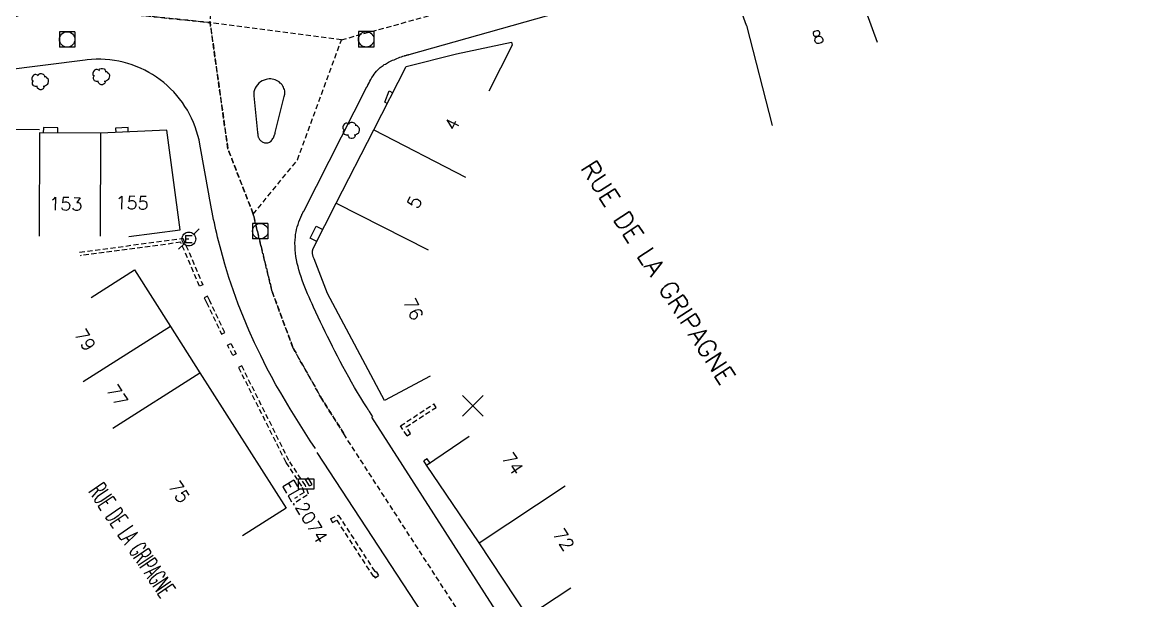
# Model space of a CAD drawing. Header units: millimetres. Extents: x 135000 to 136000, y 129211 to 130000.
# Drawn here: x 135116 to 135225.5, y 129735.4 to 129791.3 of the extents above; entities that cross this region are included whole.
import ezdxf
from ezdxf.enums import TextEntityAlignment as Align

# ---------------------------------------------------------------- set-up
doc = ezdxf.new("R2010")
doc.units = ezdxf.units.MM
doc.linetypes.add('DASHED', pattern=[0.75, 0.5, -0.25])
doc.layers.get('0').update_dxf_attribs({"linetype": 'CONTINUOUS'})
for name, color, linetype in [('W0001', 6, 'DASHED'), ('W0008', 7, 'CONTINUOUS'), ('W0100', 7, 'CONTINUOUS'), ('W0112', 1, 'DASHED'), ('W0300', 7, 'CONTINUOUS'), ('W0420', 7, 'CONTINUOUS'), ('W0471', 7, 'CONTINUOUS'), ('W0984', 7, 'CONTINUOUS'), ('W0989', 7, 'CONTINUOUS'), ('W0991', 7, 'CONTINUOUS'), ('W1102', 7, 'CONTINUOUS'), ('W1471', 7, 'CONTINUOUS')]:
    doc.layers.add(name, color=color, linetype=linetype)
doc.styles.get("Standard").update_dxf_attribs({"font": 'romans.shx', "width": 0.85})

# ---------------------------------------------------------------- blocks, each defined once
blk = doc.blocks.new('t991o')
at = {"color": 0, "linetype": 'Continuous'}
for p, q in [((-1, 1), (1, -1)), ((-1, -1), (1, 1))]:
    blk.add_line(p, q, dxfattribs=at)
blk = doc.blocks.new('T1471')
at = {"color": 0, "linetype": 'Continuous', "flags": 128}
blk.add_lwpolyline([(-0.75, -0.5), (-0.75, 0.5), (0.75, 0.5), (0.75, -0.5), (-0.75, -0.5)], dxfattribs=at)
blk = doc.blocks.new('T471')
for p, q in [((-0.333334, 0.333334), (-0.333334, -0.333334)), ((-0.333334, 0.333334), (0.333334, 0.333334)), ((-0.333334, 0), (0, 0)), ((0.500001, 0.500001), (1.000002, 1.000002)), ((-0.500001, -0.500001), (-1.000002, -1.000002)), ((-0.333334, -0.333334), (0.333334, -0.333334))]:
    blk.add_line(p, q)
blk.add_ellipse((0, 0), major_axis=(0.471405, 0.471405), ratio=1, start_param=5.4977871438, end_param=11.780972451)
blk = doc.blocks.new('T300')
for p, q in [((-0.8, 0.51), (-0.86, 0.34)), ((-0.86, 0.34), (-0.86, 0.17)), ((-0.86, 0.17), (-0.74, 0.06)), ((-0.69, 0.63), (-0.8, 0.51)), ((-0.8, -0.06), (-0.74, 0.06)), ((-0.74, 0.06), (-0.69, 0.11)), ((-0.57, 0.69), (-0.69, 0.63)), ((-0.46, 0.69), (-0.57, 0.69)), ((-0.29, 0.63), (-0.46, 0.69)), ((-0.29, 0.63), (-0.17, 0.74)), ((-0.23, 0.57), (-0.29, 0.63)), ((-0.17, 0.74), (-0.06, 0.8)), ((-0.06, 0.8), (0.06, 0.8)), ((0.06, 0.8), (0.23, 0.74)), ((0.23, 0.74), (0.34, 0.63)), ((0.34, 0.63), (0.4, 0.51)), ((0.46, 0.46), (0.34, 0.46)), ((0.4, 0.51), (0.4, 0.46)), ((0.57, 0.4), (0.46, 0.46)), ((0.57, 0.4), (0.69, 0.29)), ((0.69, 0.29), (0.74, 0.17)), ((0.74, 0.06), (0.69, -0.17)), ((0.74, 0.17), (0.74, 0.06)), ((-0.8, -0.17), (-0.8, -0.06)), ((-0.8, -0.23), (-0.8, -0.17)), ((-0.74, -0.34), (-0.8, -0.23)), ((-0.69, -0.4), (-0.74, -0.34)), ((-0.51, -0.46), (-0.69, -0.4)), ((-0.4, -0.46), (-0.51, -0.46)), ((-0.4, -0.46), (-0.34, -0.46)), ((-0.34, -0.46), (-0.34, -0.4)), ((-0.34, -0.51), (-0.34, -0.46)), ((-0.29, -0.63), (-0.34, -0.51)), ((-0.17, -0.74), (-0.29, -0.63)), ((-0.06, -0.8), (-0.17, -0.74)), ((0.06, -0.8), (-0.06, -0.8)), ((0.17, -0.74), (0.06, -0.8)), ((0.23, -0.69), (0.17, -0.74)), ((0.29, -0.46), (0.23, -0.46)), ((0.29, -0.63), (0.23, -0.69)), ((0.46, -0.4), (0.29, -0.46)), ((0.34, -0.51), (0.29, -0.63)), ((0.34, -0.51), (0.34, -0.46)), ((0.57, -0.34), (0.46, -0.4)), ((0.63, -0.29), (0.57, -0.34)), ((0.69, -0.17), (0.63, -0.29))]:
    blk.add_line(p, q)
blk = doc.blocks.new('T420')
for p, q in [((0.75, 0.75), (-0.75, 0.75)), ((-0.75, 0.75), (-0.75, -0.75)), ((0.75, 0.75), (0.75, -0.75)), ((0.75, -0.75), (-0.75, -0.75))]:
    blk.add_line(p, q)
blk.add_ellipse((0, 0), major_axis=(-0.53, 0.53), ratio=1, start_param=3.926991, end_param=10.210176)

msp = doc.modelspace()

# ---------------------------------------------------------------- linework, layer by layer
at = {"layer": 'W0001'}
for points in [[(135147.15, 129751.42), (135144.96, 129754.89), (135142.17, 129759.82), (135140.14, 129765.29), (135138.31, 129772.8), (135142.6, 129778.05), (135146.87, 129789.68), (135161.14, 129793.6), (135174.6, 129797.33), (135185.02, 129800.23), (135195.88, 129803.77), (135204.85, 129807.11), (135217.67, 129812.48), (135228.54, 129817.47)], [(135220.57, 129398.4), (135218.35, 129415.5), (135215.51, 129437.28), (135212.92, 129457.35), (135208.88, 129488.64), (135205.44, 129515.42), (135199.67, 129560.06), (135196.68, 129583.09), (135193.41, 129608.79), (135191.63, 129622.51), (135189.2, 129641.25), (135186.81, 129659.89), (135185.06, 129672.97), (135183.63, 129680.97), (135180, 129694.1), (135176.05, 129704.14), (135172.23, 129711.89), (135168.04, 129719.06), (135161.21, 129729.68), (135147.14, 129751.41)]]:
    msp.add_lwpolyline(points, dxfattribs=at)
at = {"layer": 'W0001', "flags": 128}
for points in [[(135104.95, 129814.18), (135117.18, 129792.12), (135124.8, 129792.31), (135134.13, 129791.34), (135135.85, 129779.12), (135138.31, 129772.8), (135140.14, 129765.29), (135142.17, 129759.82), (135144.96, 129754.89), (135147.15, 129751.42)], [(135138.31, 129772.8), (135135.85, 129779.12), (135134.13, 129791.34), (135134.67, 129797.99), (135137.56, 129810.64)], [(135146.87, 129789.68), (135134.13, 129791.34), (135124.8, 129792.31), (135116.11, 129792.09), (135105.7, 129789.74), (135091.32, 129786.84)]]:
    msp.add_lwpolyline(points, dxfattribs=at)
at = {"layer": 'W0008'}
for points in [[(135149.9, 129753.17), (135149.57, 129753.67), (135149.55, 129753.71), (135149.52, 129753.74), (135149.5, 129753.78), (135149.48, 129753.81), (135149.45, 129753.85), (135149.43, 129753.88), (135149.41, 129753.92), (135149.39, 129753.95), (135149.36, 129753.99), (135149.34, 129754.02), (135149.03, 129754.51), (135148.72, 129755), (135148.42, 129755.5), (135148.13, 129756), (135147.84, 129756.5), (135147.56, 129757), (135147.28, 129757.51), (135147, 129758.02), (135146.73, 129758.53), (135146.46, 129759.04), (135146.22, 129759.51), (135145.98, 129759.98), (135145.75, 129760.45), (135145.51, 129760.92), (135145.28, 129761.39), (135145.05, 129761.86), (135144.82, 129762.34), (135144.6, 129762.81), (135144.37, 129763.29), (135144.15, 129763.77), (135144.01, 129764.09), (135143.86, 129764.41), (135143.72, 129764.74), (135143.58, 129765.06), (135143.44, 129765.39), (135143.31, 129765.72), (135143.18, 129766.05), (135143.06, 129766.39), (135142.95, 129766.72), (135142.84, 129767.06), (135142.74, 129767.38), (135142.66, 129767.7), (135142.58, 129768.02), (135142.51, 129768.35), (135142.45, 129768.67), (135142.41, 129769), (135142.38, 129769.33), (135142.36, 129769.65), (135142.35, 129769.98), (135142.37, 129770.31), (135142.39, 129770.56), (135142.42, 129770.81), (135142.46, 129771.06), (135142.51, 129771.31), (135142.58, 129771.55), (135142.65, 129771.8), (135142.72, 129772.03), (135142.81, 129772.27), (135142.91, 129772.5), (135143.01, 129772.73), (135143.03, 129772.77), (135143.05, 129772.8), (135143.07, 129772.84), (135143.09, 129772.88), (135143.11, 129772.91), (135143.12, 129772.95), (135143.14, 129772.98), (135143.16, 129773.02), (135143.18, 129773.06), (135143.2, 129773.09), (135143.2, 129773.09), (135149.33, 129785.11), (135149.34, 129785.13), (135149.35, 129785.15), (135149.37, 129785.17), (135149.38, 129785.2), (135149.39, 129785.22), (135149.4, 129785.24), (135149.41, 129785.26), (135149.42, 129785.28), (135149.43, 129785.3), (135149.44, 129785.33), (135149.53, 129785.5), (135149.62, 129785.67), (135149.72, 129785.84), (135149.81, 129786.01), (135149.92, 129786.17), (135150.02, 129786.33), (135150.14, 129786.49), (135150.26, 129786.64), (135150.39, 129786.78), (135150.52, 129786.91), (135150.61, 129786.99), (135150.71, 129787.06), (135150.8, 129787.13), (135150.9, 129787.2), (135151, 129787.27), (135151.11, 129787.33), (135151.21, 129787.39), (135151.32, 129787.45), (135151.43, 129787.5), (135151.53, 129787.56), (135151.53, 129787.56), (135151.67, 129787.63), (135151.81, 129787.69), (135151.96, 129787.75), (135152.1, 129787.81), (135152.24, 129787.87), (135152.38, 129787.93), (135152.53, 129787.98), (135152.67, 129788.03), (135152.82, 129788.08), (135152.97, 129788.13), (135153.01, 129788.14), (135153.06, 129788.15), (135153.1, 129788.17), (135153.15, 129788.18), (135153.2, 129788.19), (135153.24, 129788.21), (135153.29, 129788.22), (135153.34, 129788.23), (135153.38, 129788.25), (135153.43, 129788.26), (135172.35, 129793.6)], [(135134.03, 129774.56), (135133.14, 129779.55), (135133.06, 129779.98), (135132.95, 129780.41), (135132.82, 129780.83), (135132.68, 129781.25), (135132.52, 129781.66), (135132.34, 129782.07), (135132.14, 129782.46), (135131.93, 129782.85), (135131.69, 129783.23), (135131.45, 129783.59), (135131.18, 129783.95), (135130.9, 129784.29), (135130.61, 129784.62), (135130.3, 129784.94), (135129.98, 129785.24), (135129.64, 129785.53), (135129.29, 129785.8), (135128.93, 129786.06), (135128.56, 129786.3), (135128.18, 129786.52), (135127.79, 129786.73), (135127.39, 129786.92), (135126.98, 129787.09), (135126.57, 129787.24), (135126.15, 129787.38), (135125.72, 129787.5), (135125.29, 129787.59), (135124.85, 129787.67), (135124.42, 129787.73), (135123.97, 129787.77), (135123.53, 129787.79), (135123.09, 129787.79), (135122.65, 129787.77), (135122.21, 129787.73), (135122.02, 129787.71), (135114.08, 129786.69)], [(135140.44, 129780.7), (135141.31, 129784.18), (135141.32, 129784.2), (135141.32, 129784.22), (135141.33, 129784.23), (135141.33, 129784.25), (135141.34, 129784.27), (135141.34, 129784.29), (135141.35, 129784.31), (135141.35, 129784.33), (135141.36, 129784.35), (135141.36, 129784.37), (135141.37, 129784.49), (135141.37, 129784.61), (135141.36, 129784.73), (135141.33, 129784.85), (135141.29, 129784.97), (135141.24, 129785.08), (135141.17, 129785.19), (135141.1, 129785.3), (135141.02, 129785.4), (135140.93, 129785.49), (135140.93, 129785.49), (135140.82, 129785.59), (135140.7, 129785.67), (135140.57, 129785.74), (135140.43, 129785.8), (135140.29, 129785.84), (135140.15, 129785.87), (135140, 129785.89), (135139.85, 129785.89), (135139.7, 129785.87), (135139.56, 129785.84), (135139.37, 129785.78), (135139.19, 129785.69), (135139.02, 129785.59), (135138.86, 129785.46), (135138.71, 129785.32), (135138.59, 129785.16), (135138.49, 129785), (135138.42, 129784.82), (135138.37, 129784.64), (135138.36, 129784.46), (135138.36, 129784.44), (135138.36, 129784.42), (135138.36, 129784.4), (135138.36, 129784.38), (135138.37, 129784.36), (135138.37, 129784.33), (135138.37, 129784.31), (135138.37, 129784.29), (135138.38, 129784.27), (135138.38, 129784.25), (135138.73, 129780.7), (135138.73, 129780.68), (135138.73, 129780.65), (135138.73, 129780.62), (135138.74, 129780.6), (135138.74, 129780.57), (135138.74, 129780.54), (135138.74, 129780.52), (135138.75, 129780.49), (135138.75, 129780.47), (135138.76, 129780.44), (135138.77, 129780.38), (135138.78, 129780.32), (135138.8, 129780.25), (135138.83, 129780.2), (135138.85, 129780.14), (135138.88, 129780.08), (135138.92, 129780.03), (135138.95, 129779.98), (135139, 129779.93), (135139.04, 129779.89), (135139.11, 129779.84), (135139.18, 129779.79), (135139.25, 129779.76), (135139.33, 129779.73), (135139.41, 129779.71), (135139.49, 129779.69), (135139.57, 129779.69), (135139.65, 129779.69), (135139.73, 129779.7), (135139.81, 129779.73), (135139.81, 129779.73), (135139.89, 129779.76), (135139.97, 129779.81), (135140.04, 129779.87), (135140.1, 129779.94), (135140.16, 129780.02), (135140.22, 129780.1), (135140.27, 129780.18), (135140.31, 129780.27), (135140.35, 129780.37), (135140.38, 129780.46), (135140.38, 129780.48), (135140.39, 129780.51), (135140.4, 129780.53), (135140.4, 129780.56), (135140.41, 129780.58), (135140.42, 129780.6), (135140.42, 129780.63), (135140.43, 129780.65), (135140.43, 129780.68), (135140.44, 129780.7)], [(135151.3, 129783.51), (135151.07, 129783.63), (135151.49, 129784.73), (135151.84, 129784.55)], [(135119.37, 129780.64), (135119.37, 129781.14), (135117.97, 129781.19), (135117.96, 129780.64)], [(135144.34, 129750.08), (135143.84, 129750.84), (135143.35, 129751.6), (135142.86, 129752.37), (135142.37, 129753.14), (135141.9, 129753.92), (135141.43, 129754.69), (135140.97, 129755.48), (135140.51, 129756.27), (135140.07, 129757.07), (135139.64, 129757.87), (135139.03, 129759.08), (135138.44, 129760.31), (135137.88, 129761.55), (135137.36, 129762.81), (135136.86, 129764.08), (135136.39, 129765.36), (135135.96, 129766.65), (135135.56, 129767.95), (135135.19, 129769.26), (135134.85, 129770.57), (135134.77, 129770.92), (135134.69, 129771.26), (135134.61, 129771.6), (135134.54, 129771.94), (135134.46, 129772.28), (135134.39, 129772.63), (135134.33, 129772.97), (135134.26, 129773.31), (135134.19, 129773.66), (135134.13, 129774), (135134.12, 129774.06), (135134.11, 129774.11), (135134.1, 129774.17), (135134.09, 129774.22), (135134.08, 129774.28), (135134.07, 129774.34), (135134.06, 129774.39), (135134.05, 129774.45), (135134.04, 129774.5), (135134.03, 129774.56)], [(135144.46, 129770.14), (135143.84, 129770.46), (135144.41, 129771.61), (135145.04, 129771.29)], [(135196.05, 129611.6), (135193.02, 129635.03), (135192.7, 129637.49), (135188.55, 129669.78), (135187.99, 129673.79), (135187.32, 129677.77), (135186.86, 129680.18), (135186.31, 129682.73), (135185.5, 129686.15), (135184.27, 129690.55), (135183.05, 129694.42), (135181.93, 129697.62), (135180.25, 129701.98), (135178.22, 129706.66), (135176.35, 129710.48), (135174.58, 129713.83), (135171.02, 129719.95), (135164.81, 129729.7), (135149.8, 129753.12)], [(135144.48, 129749.7), (135156.96, 129730.61)]]:
    msp.add_lwpolyline(points, dxfattribs=at)
at = {"layer": 'W0008', "flags": 128}
msp.add_lwpolyline([(135126.2, 129780.76), (135126.18, 129781.18), (135124.97, 129781.11), (135124.98, 129780.7)], dxfattribs=at)
at = {"layer": 'W0100'}
msp.add_line((135143.38, 129747.1), (135143.63, 129747.26), dxfattribs=at)
for points in [[(135186.11, 129791.06), (135184.63, 129795.15), (135187.58, 129796), (135195.35, 129798.83), (135202.83, 129801.56), (135207.22, 129803.16), (135214.31, 129806.06), (135218.04, 129807.58), (135220.98, 129808.79), (135227.21, 129811.33), (135229.63, 129809.15), (135231.17, 129810.94), (135233.82, 129808.42)], [(135155.44, 129757.09), (135151.02, 129754.74), (135145.51, 129765.1), (135144.2, 129768.46), (135144.2, 129768.46), (135144.2, 129768.46), (135144.2, 129768.46), (135144.2, 129768.46), (135144.2, 129768.47), (135144.2, 129768.47), (135144.2, 129768.47), (135144.2, 129768.47), (135144.2, 129768.47), (135144.2, 129768.47), (135144.18, 129768.53), (135144.15, 129768.59), (135144.13, 129768.65), (135144.11, 129768.72), (135144.09, 129768.78), (135144.08, 129768.85), (135144.06, 129768.91), (135144.05, 129768.98), (135144.05, 129769.04), (135144.05, 129769.11), (135144.05, 129769.15), (135144.05, 129769.19), (135144.06, 129769.23), (135144.06, 129769.27), (135144.07, 129769.31), (135144.08, 129769.35), (135144.09, 129769.39), (135144.11, 129769.43), (135144.12, 129769.47), (135144.14, 129769.5), (135144.14, 129769.5), (135144.14, 129769.5), (135144.14, 129769.51), (135144.14, 129769.51), (135144.14, 129769.51), (135144.14, 129769.51), (135144.14, 129769.51), (135144.14, 129769.51), (135144.14, 129769.51), (135144.14, 129769.51), (135144.14, 129769.51), (135146.35, 129773.86), (135149.99, 129780.94), (135153.13, 129787.09), (135158.01, 129788.31), (135163.35, 129789.46), (135163.41, 129789.16), (135161.13, 129784.71)], [(135117.61, 129780.95), (135112.35, 129781), (135107.29, 129781.02), (135107.2, 129776.03)], [(135126.26, 129770.61), (135131.22, 129771.26), (135129.94, 129780.92), (135123.5, 129780.63), (135117.6, 129780.65)], [(135169.09, 129736.56), (135164.92, 129733.8), (135160.19, 129740.95), (135155.1, 129748.47), (135159.24, 129751.27), (135159.24, 129751.27), (135159.24, 129751.27), (135159.24, 129751.27), (135159.24, 129751.27), (135159.24, 129751.27), (135159.24, 129751.27), (135159.24, 129751.27), (135159.24, 129751.27), (135159.24, 129751.27), (135159.24, 129751.27), (135159.24, 129751.27), (135159.24, 129751.27), (135159.24, 129751.27), (135159.24, 129751.27), (135159.24, 129751.27), (135159.24, 129751.27), (135159.24, 129751.27), (135159.24, 129751.27), (135159.24, 129751.27), (135159.24, 129751.27), (135159.24, 129751.27), (135159.24, 129751.27), (135159.24, 129751.27), (135159.24, 129751.27), (135159.24, 129751.27), (135159.24, 129751.27), (135159.24, 129751.27), (135159.24, 129751.27), (135159.24, 129751.27), (135159.24, 129751.27), (135159.24, 129751.27), (135159.24, 129751.27), (135159.24, 129751.27), (135159.24, 129751.27), (135159.24, 129751.27), (135159.24, 129751.27), (135159.24, 129751.27), (135159.24, 129751.27), (135159.24, 129751.27), (135159.24, 129751.27), (135159.24, 129751.27), (135159.24, 129751.27), (135159.24, 129751.27), (135159.24, 129751.27), (135159.24, 129751.27), (135159.24, 129751.27), (135159.24, 129751.27), (135159.24, 129751.27), (135159.24, 129751.27), (135159.24, 129751.27), (135159.24, 129751.27), (135159.24, 129751.27), (135159.24, 129751.27), (135159.24, 129751.27), (135159.24, 129751.27), (135159.24, 129751.27), (135159.24, 129751.27), (135159.24, 129751.27), (135159.24, 129751.27), (135159.24, 129751.27), (135159.24, 129751.27), (135159.24, 129751.27), (135159.24, 129751.27), (135159.24, 129751.27), (135159.24, 129751.27), (135159.24, 129751.27), (135159.24, 129751.27), (135159.24, 129751.27), (135159.24, 129751.27), (135159.24, 129751.27), (135159.24, 129751.27), (135159.24, 129751.27), (135159.24, 129751.27), (135159.24, 129751.27), (135159.24, 129751.27), (135159.24, 129751.27), (135159.24, 129751.27), (135159.24, 129751.27), (135159.24, 129751.27), (135159.24, 129751.27), (135159.24, 129751.27), (135159.24, 129751.27), (135159.24, 129751.27), (135159.24, 129751.27), (135159.24, 129751.27), (135159.24, 129751.27), (135159.24, 129751.27), (135159.24, 129751.27), (135159.24, 129751.27), (135159.24, 129751.27), (135159.24, 129751.27), (135159.24, 129751.27), (135159.24, 129751.27), (135159.24, 129751.27), (135159.24, 129751.27), (135159.24, 129751.27), (135159.24, 129751.27), (135159.24, 129751.27), (135159.24, 129751.27), (135159.24, 129751.27), (135159.24, 129751.27), (135159.24, 129751.27), (135159.24, 129751.27), (135159.24, 129751.27), (135159.24, 129751.27), (135159.24, 129751.27), (135159.24, 129751.27), (135159.24, 129751.27), (135159.24, 129751.27), (135159.24, 129751.27), (135159.24, 129751.27), (135159.24, 129751.27), (135159.24, 129751.27), (135159.24, 129751.27), (135159.24, 129751.27)], [(135143.76, 129746.46), (135143.38, 129747.1), (135143.38, 129747.1), (135143.38, 129747.1), (135143.38, 129747.1), (135143.38, 129747.1), (135143.38, 129747.1), (135143.38, 129747.1), (135143.38, 129747.1), (135143.38, 129747.1), (135143.38, 129747.1), (135143.38, 129747.1), (135143.38, 129747.1), (135143.38, 129747.1), (135143.38, 129747.1), (135143.38, 129747.1), (135143.38, 129747.1), (135143.38, 129747.1), (135143.38, 129747.1), (135143.38, 129747.1), (135143.38, 129747.1), (135143.38, 129747.1), (135143.38, 129747.1), (135143.38, 129747.1), (135143.38, 129747.1), (135143.38, 129747.1), (135143.38, 129747.1), (135143.38, 129747.1), (135143.38, 129747.1), (135143.38, 129747.1), (135143.38, 129747.1), (135143.38, 129747.1), (135143.38, 129747.1), (135143.38, 129747.1), (135143.38, 129747.1), (135143.38, 129747.1), (135143.38, 129747.1), (135143.38, 129747.1), (135143.38, 129747.1), (135143.38, 129747.1), (135143.38, 129747.1), (135143.38, 129747.1), (135143.38, 129747.1), (135143.38, 129747.1), (135143.38, 129747.1), (135143.38, 129747.1), (135143.38, 129747.1), (135143.38, 129747.1), (135143.38, 129747.1), (135143.38, 129747.1), (135143.38, 129747.1), (135143.38, 129747.1), (135143.38, 129747.1), (135143.38, 129747.1), (135143.38, 129747.1), (135143.38, 129747.1), (135143.38, 129747.1), (135143.38, 129747.1), (135143.38, 129747.1), (135143.38, 129747.1), (135143.38, 129747.1), (135143.38, 129747.1), (135143.38, 129747.1), (135143.38, 129747.1), (135143.38, 129747.1), (135143.38, 129747.1), (135143.38, 129747.1), (135143.38, 129747.1), (135143.38, 129747.1), (135143.38, 129747.1), (135143.38, 129747.1), (135143.38, 129747.1), (135143.38, 129747.1), (135143.38, 129747.1), (135143.38, 129747.1), (135143.38, 129747.1), (135143.38, 129747.1), (135143.38, 129747.1), (135143.38, 129747.1), (135143.38, 129747.1), (135143.38, 129747.1), (135143.38, 129747.1), (135143.38, 129747.1), (135143.38, 129747.1), (135143.38, 129747.1), (135143.38, 129747.1), (135143.38, 129747.1), (135143.38, 129747.1), (135143.38, 129747.1), (135143.38, 129747.1), (135143.38, 129747.1), (135143.38, 129747.1), (135143.38, 129747.1), (135143.38, 129747.1), (135143.38, 129747.1), (135143.38, 129747.1), (135143.38, 129747.1), (135143.38, 129747.1), (135143.38, 129747.1), (135143.38, 129747.1), (135143.38, 129747.1), (135143.38, 129747.1), (135143.38, 129747.1), (135143.38, 129747.1), (135143.38, 129747.1), (135143.38, 129747.1), (135143.38, 129747.1), (135143.38, 129747.1), (135143.38, 129747.1), (135143.38, 129747.1), (135143.38, 129747.1), (135143.38, 129747.1), (135143.38, 129747.1), (135143.38, 129747.1), (135143.38, 129747.1), (135143.38, 129747.1), (135143.38, 129747.1), (135143.38, 129747.1), (135143.38, 129747.1)], [(135143.76, 129746.46), (135144.01, 129746.61), (135143.63, 129747.26), (135143.63, 129747.26), (135143.63, 129747.26), (135143.63, 129747.26), (135143.63, 129747.26), (135143.63, 129747.26), (135143.63, 129747.26), (135143.63, 129747.26), (135143.63, 129747.26), (135143.63, 129747.26), (135143.63, 129747.26), (135143.63, 129747.26), (135143.63, 129747.26), (135143.63, 129747.26), (135143.63, 129747.26), (135143.63, 129747.26), (135143.63, 129747.26), (135143.63, 129747.26), (135143.63, 129747.26), (135143.63, 129747.26), (135143.63, 129747.26), (135143.63, 129747.26), (135143.63, 129747.26), (135143.63, 129747.26), (135143.63, 129747.26), (135143.63, 129747.26), (135143.63, 129747.26), (135143.63, 129747.26), (135143.63, 129747.26), (135143.63, 129747.26), (135143.63, 129747.26), (135143.63, 129747.26), (135143.63, 129747.26), (135143.63, 129747.26), (135143.63, 129747.26), (135143.63, 129747.26), (135143.63, 129747.26), (135143.63, 129747.26), (135143.63, 129747.26), (135143.63, 129747.26), (135143.63, 129747.26), (135143.63, 129747.26), (135143.63, 129747.26), (135143.63, 129747.26), (135143.63, 129747.26), (135143.63, 129747.26), (135143.63, 129747.26), (135143.63, 129747.26), (135143.63, 129747.26), (135143.63, 129747.26), (135143.63, 129747.26), (135143.63, 129747.26), (135143.63, 129747.26), (135143.63, 129747.26), (135143.63, 129747.26), (135143.63, 129747.26), (135143.63, 129747.26), (135143.63, 129747.26), (135143.63, 129747.26), (135143.63, 129747.26), (135143.63, 129747.26), (135143.63, 129747.26), (135143.63, 129747.26), (135143.63, 129747.26), (135143.63, 129747.26), (135143.63, 129747.26), (135143.63, 129747.26), (135143.63, 129747.26), (135143.63, 129747.26), (135143.63, 129747.26), (135143.63, 129747.26), (135143.63, 129747.26), (135143.63, 129747.26), (135143.63, 129747.26), (135143.63, 129747.26), (135143.63, 129747.26), (135143.63, 129747.26), (135143.63, 129747.26), (135143.63, 129747.26), (135143.63, 129747.26), (135143.63, 129747.26), (135143.63, 129747.26), (135143.63, 129747.26), (135143.63, 129747.26), (135143.63, 129747.26), (135143.63, 129747.26), (135143.63, 129747.26), (135143.63, 129747.26), (135143.63, 129747.26), (135143.63, 129747.26), (135143.63, 129747.26), (135143.63, 129747.26), (135143.63, 129747.26), (135143.63, 129747.26), (135143.63, 129747.26), (135143.63, 129747.26), (135143.63, 129747.26), (135143.63, 129747.26), (135143.63, 129747.26), (135143.63, 129747.26), (135143.63, 129747.26), (135143.63, 129747.26), (135143.63, 129747.26), (135143.63, 129747.26), (135143.63, 129747.26), (135143.63, 129747.26), (135143.63, 129747.26), (135143.63, 129747.26), (135143.63, 129747.26), (135143.63, 129747.26), (135143.63, 129747.26), (135143.63, 129747.26), (135143.63, 129747.26), (135143.63, 129747.26), (135143.63, 129747.26), (135143.63, 129747.26), (135143.63, 129747.26), (135143.63, 129747.26)]]:
    msp.add_lwpolyline(points, dxfattribs=at)
msp.add_lwpolyline([(135186.11, 129791.06), (135186.11, 129791.06), (135186.11, 129791.06)], close=True, dxfattribs=at)
at = {"layer": 'W0100', "flags": 128}
msp.add_lwpolyline([(135122.59, 129764.71), (135126.81, 129767.39), (135130.28, 129761.92), (135133.13, 129757.43), (135133.13, 129757.43), (135141.5, 129744.32), (135137.28, 129741.63)], dxfattribs=at)
at = {"layer": 'W0112'}
for points in [[(135121.49, 129769.1), (135131.5, 129770.45), (135133.42, 129765.94), (135133.1, 129765.8), (135131.29, 129770.06), (135121.54, 129768.76)], [(135135.82, 129760.1), (135136.13, 129760.27), (135136.64, 129759.26), (135136.33, 129759.1), (135135.82, 129760.1), (135136.13, 129760.27), (135136.64, 129759.26), (135136.33, 129759.1)], [(135142.48, 129744.93), (135143.66, 129745.68), (135143.36, 129746.5), (135141.77, 129748.92), (135137.19, 129758.1), (135136.88, 129757.94), (135141.47, 129748.74), (135143.05, 129746.34), (135143.23, 129745.82), (135142.3, 129745.23)], [(135153.23, 129751.32), (135152.57, 129752.28), (135155.8, 129754.4), (135155.8, 129754.4), (135155.8, 129754.4), (135155.8, 129754.4), (135155.8, 129754.4), (135155.8, 129754.4), (135155.8, 129754.4), (135155.8, 129754.4), (135155.8, 129754.4), (135155.8, 129754.4), (135155.8, 129754.4), (135155.8, 129754.4), (135155.8, 129754.4), (135155.8, 129754.4), (135155.8, 129754.4), (135155.8, 129754.4), (135155.8, 129754.4), (135155.8, 129754.4), (135155.8, 129754.4), (135155.8, 129754.4), (135155.8, 129754.4), (135155.8, 129754.4), (135155.8, 129754.4), (135155.8, 129754.4), (135155.8, 129754.4), (135155.8, 129754.4), (135155.8, 129754.4), (135155.8, 129754.4), (135155.8, 129754.4), (135155.8, 129754.4), (135155.8, 129754.4), (135155.8, 129754.4), (135155.8, 129754.4), (135155.8, 129754.4), (135155.8, 129754.4), (135155.8, 129754.4), (135155.8, 129754.4), (135155.8, 129754.4), (135155.8, 129754.4), (135155.8, 129754.4), (135155.8, 129754.4), (135155.8, 129754.4), (135155.8, 129754.4), (135155.8, 129754.4), (135155.8, 129754.4), (135155.8, 129754.4), (135155.8, 129754.4), (135155.8, 129754.4), (135155.8, 129754.4), (135155.8, 129754.4), (135155.8, 129754.4), (135155.8, 129754.4), (135155.8, 129754.4), (135155.8, 129754.4), (135155.8, 129754.4), (135155.8, 129754.4), (135155.8, 129754.4), (135155.8, 129754.4), (135155.8, 129754.4), (135155.8, 129754.4), (135155.8, 129754.4), (135155.8, 129754.4), (135155.8, 129754.4), (135155.8, 129754.4), (135155.8, 129754.4), (135155.8, 129754.4), (135155.8, 129754.4), (135155.8, 129754.4), (135155.8, 129754.4), (135155.8, 129754.4), (135155.8, 129754.4), (135155.8, 129754.4), (135155.8, 129754.4), (135155.8, 129754.4), (135155.8, 129754.4), (135155.8, 129754.4), (135155.8, 129754.4), (135155.8, 129754.4), (135155.8, 129754.4), (135155.8, 129754.4), (135155.8, 129754.4), (135155.8, 129754.4), (135155.8, 129754.4), (135155.8, 129754.4), (135155.8, 129754.4), (135155.8, 129754.4), (135155.8, 129754.4), (135155.8, 129754.4), (135155.8, 129754.4), (135155.8, 129754.4), (135155.8, 129754.4), (135155.8, 129754.4), (135155.8, 129754.4), (135155.8, 129754.4), (135155.8, 129754.4), (135155.8, 129754.4), (135155.8, 129754.4), (135155.8, 129754.4), (135155.8, 129754.4), (135155.8, 129754.4), (135155.8, 129754.4), (135155.8, 129754.4), (135155.8, 129754.4), (135155.8, 129754.4), (135155.8, 129754.4), (135155.8, 129754.4), (135155.8, 129754.4), (135155.8, 129754.4), (135155.8, 129754.4), (135155.8, 129754.4), (135155.8, 129754.4), (135155.8, 129754.4), (135155.8, 129754.4), (135155.8, 129754.4), (135155.8, 129754.4), (135155.8, 129754.4), (135155.8, 129754.4), (135155.8, 129754.4)], [(135153.23, 129751.32), (135153.56, 129751.54), (135153.13, 129752.17), (135156.02, 129754.07), (135155.8, 129754.4), (135155.8, 129754.4), (135155.8, 129754.4), (135155.8, 129754.4), (135155.8, 129754.4), (135155.8, 129754.4), (135155.8, 129754.4), (135155.8, 129754.4), (135155.8, 129754.4), (135155.8, 129754.4), (135155.8, 129754.4), (135155.8, 129754.4), (135155.8, 129754.4), (135155.8, 129754.4), (135155.8, 129754.4), (135155.8, 129754.4), (135155.8, 129754.4), (135155.8, 129754.4), (135155.8, 129754.4), (135155.8, 129754.4), (135155.8, 129754.4), (135155.8, 129754.4), (135155.8, 129754.4), (135155.8, 129754.4), (135155.8, 129754.4), (135155.8, 129754.4), (135155.8, 129754.4), (135155.8, 129754.4), (135155.8, 129754.4), (135155.8, 129754.4), (135155.8, 129754.4), (135155.8, 129754.4), (135155.8, 129754.4), (135155.8, 129754.4), (135155.8, 129754.4), (135155.8, 129754.4), (135155.8, 129754.4), (135155.8, 129754.4), (135155.8, 129754.4), (135155.8, 129754.4), (135155.8, 129754.4), (135155.8, 129754.4), (135155.8, 129754.4), (135155.8, 129754.4), (135155.8, 129754.4), (135155.8, 129754.4), (135155.8, 129754.4), (135155.8, 129754.4), (135155.8, 129754.4), (135155.8, 129754.4), (135155.8, 129754.4), (135155.8, 129754.4), (135155.8, 129754.4), (135155.8, 129754.4), (135155.8, 129754.4), (135155.8, 129754.4), (135155.8, 129754.4), (135155.8, 129754.4), (135155.8, 129754.4), (135155.8, 129754.4), (135155.8, 129754.4), (135155.8, 129754.4), (135155.8, 129754.4), (135155.8, 129754.4), (135155.8, 129754.4), (135155.8, 129754.4), (135155.8, 129754.4), (135155.8, 129754.4), (135155.8, 129754.4), (135155.8, 129754.4), (135155.8, 129754.4), (135155.8, 129754.4), (135155.8, 129754.4), (135155.8, 129754.4), (135155.8, 129754.4), (135155.8, 129754.4), (135155.8, 129754.4), (135155.8, 129754.4), (135155.8, 129754.4), (135155.8, 129754.4), (135155.8, 129754.4), (135155.8, 129754.4), (135155.8, 129754.4), (135155.8, 129754.4), (135155.8, 129754.4), (135155.8, 129754.4), (135155.8, 129754.4), (135155.8, 129754.4), (135155.8, 129754.4), (135155.8, 129754.4), (135155.8, 129754.4), (135155.8, 129754.4), (135155.8, 129754.4), (135155.8, 129754.4), (135155.8, 129754.4), (135155.8, 129754.4), (135155.8, 129754.4), (135155.8, 129754.4), (135155.8, 129754.4), (135155.8, 129754.4), (135155.8, 129754.4), (135155.8, 129754.4), (135155.8, 129754.4), (135155.8, 129754.4), (135155.8, 129754.4), (135155.8, 129754.4), (135155.8, 129754.4), (135155.8, 129754.4), (135155.8, 129754.4), (135155.8, 129754.4), (135155.8, 129754.4), (135155.8, 129754.4), (135155.8, 129754.4), (135155.8, 129754.4), (135155.8, 129754.4), (135155.8, 129754.4)], [(135155.11, 129748.46), (135155.44, 129748.68), (135155.17, 129749.1), (135154.84, 129748.88), (135154.84, 129748.88), (135154.84, 129748.88), (135154.84, 129748.88), (135154.84, 129748.88), (135154.84, 129748.88), (135154.84, 129748.88), (135154.84, 129748.88), (135154.84, 129748.88), (135154.84, 129748.88), (135154.84, 129748.88), (135154.84, 129748.88), (135154.84, 129748.88), (135154.84, 129748.88), (135154.84, 129748.88), (135154.84, 129748.88), (135154.84, 129748.88), (135154.84, 129748.88), (135154.84, 129748.88), (135154.84, 129748.88), (135154.84, 129748.88), (135154.84, 129748.88), (135154.84, 129748.88), (135154.84, 129748.88), (135154.84, 129748.88), (135154.84, 129748.88), (135154.84, 129748.88), (135154.84, 129748.88), (135154.84, 129748.88), (135154.84, 129748.88), (135154.84, 129748.88), (135154.84, 129748.88), (135154.84, 129748.88), (135154.84, 129748.88), (135154.84, 129748.88), (135154.84, 129748.88), (135154.84, 129748.88), (135154.84, 129748.88), (135154.84, 129748.88), (135154.84, 129748.88), (135154.84, 129748.88), (135154.84, 129748.88), (135154.84, 129748.88), (135154.84, 129748.88), (135154.84, 129748.88), (135154.84, 129748.88), (135154.84, 129748.88), (135154.84, 129748.88), (135154.84, 129748.88), (135154.84, 129748.88), (135154.84, 129748.88), (135154.84, 129748.88), (135154.84, 129748.88), (135154.84, 129748.88), (135154.84, 129748.88), (135154.84, 129748.88), (135154.84, 129748.88), (135154.84, 129748.88), (135154.84, 129748.88), (135154.84, 129748.88), (135154.84, 129748.88), (135154.84, 129748.88), (135154.84, 129748.88), (135154.84, 129748.88), (135154.84, 129748.88), (135154.84, 129748.88), (135154.84, 129748.88), (135154.84, 129748.88), (135154.84, 129748.88), (135154.84, 129748.88), (135154.84, 129748.88), (135154.84, 129748.88), (135154.84, 129748.88), (135154.84, 129748.88), (135154.84, 129748.88), (135154.84, 129748.88), (135154.84, 129748.88), (135154.84, 129748.88), (135154.84, 129748.88), (135154.84, 129748.88), (135154.84, 129748.88), (135154.84, 129748.88), (135154.84, 129748.88), (135154.84, 129748.88), (135154.84, 129748.88), (135154.84, 129748.88), (135154.84, 129748.88), (135154.84, 129748.88), (135154.84, 129748.88), (135154.84, 129748.88), (135154.84, 129748.88), (135154.84, 129748.88), (135154.84, 129748.88), (135154.84, 129748.88), (135154.84, 129748.88), (135154.84, 129748.88), (135154.84, 129748.88), (135154.84, 129748.88), (135154.84, 129748.88), (135154.84, 129748.88), (135154.84, 129748.88), (135154.84, 129748.88), (135154.84, 129748.88), (135154.84, 129748.88), (135154.84, 129748.88), (135154.84, 129748.88), (135154.84, 129748.88), (135154.84, 129748.88), (135154.84, 129748.88), (135154.84, 129748.88), (135154.84, 129748.88), (135154.84, 129748.88), (135154.84, 129748.88), (135154.84, 129748.88), (135154.84, 129748.88), (135154.84, 129748.88), (135154.84, 129748.88)], [(135155.11, 129748.46), (135154.84, 129748.88), (135154.84, 129748.88), (135154.84, 129748.88), (135154.84, 129748.88), (135154.84, 129748.88), (135154.84, 129748.88), (135154.84, 129748.88), (135154.84, 129748.88), (135154.84, 129748.88), (135154.84, 129748.88), (135154.84, 129748.88), (135154.84, 129748.88), (135154.84, 129748.88), (135154.84, 129748.88), (135154.84, 129748.88), (135154.84, 129748.88), (135154.84, 129748.88), (135154.84, 129748.88), (135154.84, 129748.88), (135154.84, 129748.88), (135154.84, 129748.88), (135154.84, 129748.88), (135154.84, 129748.88), (135154.84, 129748.88), (135154.84, 129748.88), (135154.84, 129748.88), (135154.84, 129748.88), (135154.84, 129748.88), (135154.84, 129748.88), (135154.84, 129748.88), (135154.84, 129748.88), (135154.84, 129748.88), (135154.84, 129748.88), (135154.84, 129748.88), (135154.84, 129748.88), (135154.84, 129748.88), (135154.84, 129748.88), (135154.84, 129748.88), (135154.84, 129748.88), (135154.84, 129748.88), (135154.84, 129748.88), (135154.84, 129748.88), (135154.84, 129748.88), (135154.84, 129748.88), (135154.84, 129748.88), (135154.84, 129748.88), (135154.84, 129748.88), (135154.84, 129748.88), (135154.84, 129748.88), (135154.84, 129748.88), (135154.84, 129748.88), (135154.84, 129748.88), (135154.84, 129748.88), (135154.84, 129748.88), (135154.84, 129748.88), (135154.84, 129748.88), (135154.84, 129748.88), (135154.84, 129748.88), (135154.84, 129748.88), (135154.84, 129748.88), (135154.84, 129748.88), (135154.84, 129748.88), (135154.84, 129748.88), (135154.84, 129748.88), (135154.84, 129748.88), (135154.84, 129748.88), (135154.84, 129748.88), (135154.84, 129748.88), (135154.84, 129748.88), (135154.84, 129748.88), (135154.84, 129748.88), (135154.84, 129748.88), (135154.84, 129748.88), (135154.84, 129748.88), (135154.84, 129748.88), (135154.84, 129748.88), (135154.84, 129748.88), (135154.84, 129748.88), (135154.84, 129748.88), (135154.84, 129748.88), (135154.84, 129748.88), (135154.84, 129748.88), (135154.84, 129748.88), (135154.84, 129748.88), (135154.84, 129748.88), (135154.84, 129748.88), (135154.84, 129748.88), (135154.84, 129748.88), (135154.84, 129748.88), (135154.84, 129748.88), (135154.84, 129748.88), (135154.84, 129748.88), (135154.84, 129748.88), (135154.84, 129748.88), (135154.84, 129748.88), (135154.84, 129748.88), (135154.84, 129748.88), (135154.84, 129748.88), (135154.84, 129748.88), (135154.84, 129748.88), (135154.84, 129748.88), (135154.84, 129748.88), (135154.84, 129748.88), (135154.84, 129748.88), (135154.84, 129748.88), (135154.84, 129748.88), (135154.84, 129748.88), (135154.84, 129748.88), (135154.84, 129748.88), (135154.84, 129748.88), (135154.84, 129748.88), (135154.84, 129748.88), (135154.84, 129748.88), (135154.84, 129748.88), (135154.84, 129748.88), (135154.84, 129748.88), (135154.84, 129748.88), (135154.84, 129748.88), (135154.84, 129748.88)], [(135145.81, 129743.29), (135146.55, 129743.64), (135150.11, 129738.14), (135150.23, 129738.16), (135150.46, 129737.78), (135150.46, 129737.78), (135150.46, 129737.78), (135150.46, 129737.78), (135150.46, 129737.78), (135150.46, 129737.78), (135150.46, 129737.78), (135150.46, 129737.78), (135150.46, 129737.78), (135150.46, 129737.78), (135150.46, 129737.78), (135150.46, 129737.78), (135150.46, 129737.78), (135150.46, 129737.78), (135150.46, 129737.78), (135150.46, 129737.78), (135150.46, 129737.78), (135150.46, 129737.78), (135150.46, 129737.78), (135150.46, 129737.78), (135150.46, 129737.78), (135150.46, 129737.78), (135150.46, 129737.78), (135150.46, 129737.78), (135150.46, 129737.78), (135150.46, 129737.78), (135150.46, 129737.78), (135150.46, 129737.78), (135150.46, 129737.78), (135150.46, 129737.78), (135150.46, 129737.78), (135150.46, 129737.78), (135150.46, 129737.78), (135150.46, 129737.78), (135150.46, 129737.78), (135150.46, 129737.78), (135150.46, 129737.78), (135150.46, 129737.78), (135150.46, 129737.78), (135150.46, 129737.78), (135150.46, 129737.78), (135150.46, 129737.78), (135150.46, 129737.78), (135150.46, 129737.78), (135150.46, 129737.78), (135150.46, 129737.78), (135150.46, 129737.78), (135150.46, 129737.78), (135150.46, 129737.78), (135150.46, 129737.78), (135150.46, 129737.78), (135150.46, 129737.78), (135150.46, 129737.78), (135150.46, 129737.78), (135150.46, 129737.78), (135150.46, 129737.78), (135150.46, 129737.78), (135150.46, 129737.78), (135150.46, 129737.78), (135150.46, 129737.78), (135150.46, 129737.78), (135150.46, 129737.78), (135150.46, 129737.78), (135150.46, 129737.78), (135150.46, 129737.78), (135150.46, 129737.78), (135150.46, 129737.78), (135150.46, 129737.78), (135150.46, 129737.78), (135150.46, 129737.78), (135150.46, 129737.78), (135150.46, 129737.78), (135150.46, 129737.78), (135150.46, 129737.78), (135150.46, 129737.78), (135150.46, 129737.78), (135150.46, 129737.78), (135150.46, 129737.78), (135150.46, 129737.78), (135150.46, 129737.78), (135150.46, 129737.78), (135150.46, 129737.78), (135150.46, 129737.78), (135150.46, 129737.78), (135150.46, 129737.78), (135150.46, 129737.78), (135150.46, 129737.78), (135150.46, 129737.78), (135150.46, 129737.78), (135150.46, 129737.78), (135150.46, 129737.78), (135150.46, 129737.78), (135150.46, 129737.78), (135150.46, 129737.78), (135150.46, 129737.78), (135150.46, 129737.78), (135150.46, 129737.78), (135150.46, 129737.78), (135150.46, 129737.78), (135150.46, 129737.78), (135150.46, 129737.78), (135150.46, 129737.78), (135150.46, 129737.78), (135150.46, 129737.78), (135150.46, 129737.78), (135150.46, 129737.78), (135150.46, 129737.78), (135150.46, 129737.78), (135150.46, 129737.78), (135150.46, 129737.78), (135150.46, 129737.78), (135150.46, 129737.78), (135150.46, 129737.78), (135150.46, 129737.78), (135150.46, 129737.78), (135150.46, 129737.78)], [(135145.81, 129743.29), (135145.98, 129742.93), (135146.4, 129743.13), (135149.92, 129737.71), (135150.02, 129737.72), (135150.11, 129737.57), (135150.46, 129737.78), (135150.46, 129737.78), (135150.46, 129737.78), (135150.46, 129737.78), (135150.46, 129737.78), (135150.46, 129737.78), (135150.46, 129737.78), (135150.46, 129737.78), (135150.46, 129737.78), (135150.46, 129737.78), (135150.46, 129737.78), (135150.46, 129737.78), (135150.46, 129737.78), (135150.46, 129737.78), (135150.46, 129737.78), (135150.46, 129737.78), (135150.46, 129737.78), (135150.46, 129737.78), (135150.46, 129737.78), (135150.46, 129737.78), (135150.46, 129737.78), (135150.46, 129737.78), (135150.46, 129737.78), (135150.46, 129737.78), (135150.46, 129737.78), (135150.46, 129737.78), (135150.46, 129737.78), (135150.46, 129737.78), (135150.46, 129737.78), (135150.46, 129737.78), (135150.46, 129737.78), (135150.46, 129737.78), (135150.46, 129737.78), (135150.46, 129737.78), (135150.46, 129737.78), (135150.46, 129737.78), (135150.46, 129737.78), (135150.46, 129737.78), (135150.46, 129737.78), (135150.46, 129737.78), (135150.46, 129737.78), (135150.46, 129737.78), (135150.46, 129737.78), (135150.46, 129737.78), (135150.46, 129737.78), (135150.46, 129737.78), (135150.46, 129737.78), (135150.46, 129737.78), (135150.46, 129737.78), (135150.46, 129737.78), (135150.46, 129737.78), (135150.46, 129737.78), (135150.46, 129737.78), (135150.46, 129737.78), (135150.46, 129737.78), (135150.46, 129737.78), (135150.46, 129737.78), (135150.46, 129737.78), (135150.46, 129737.78), (135150.46, 129737.78), (135150.46, 129737.78), (135150.46, 129737.78), (135150.46, 129737.78), (135150.46, 129737.78), (135150.46, 129737.78), (135150.46, 129737.78), (135150.46, 129737.78), (135150.46, 129737.78), (135150.46, 129737.78), (135150.46, 129737.78), (135150.46, 129737.78), (135150.46, 129737.78), (135150.46, 129737.78), (135150.46, 129737.78), (135150.46, 129737.78), (135150.46, 129737.78), (135150.46, 129737.78), (135150.46, 129737.78), (135150.46, 129737.78), (135150.46, 129737.78), (135150.46, 129737.78), (135150.46, 129737.78), (135150.46, 129737.78), (135150.46, 129737.78), (135150.46, 129737.78), (135150.46, 129737.78), (135150.46, 129737.78), (135150.46, 129737.78), (135150.46, 129737.78), (135150.46, 129737.78), (135150.46, 129737.78), (135150.46, 129737.78), (135150.46, 129737.78), (135150.46, 129737.78), (135150.46, 129737.78), (135150.46, 129737.78), (135150.46, 129737.78), (135150.46, 129737.78), (135150.46, 129737.78), (135150.46, 129737.78), (135150.46, 129737.78), (135150.46, 129737.78), (135150.46, 129737.78), (135150.46, 129737.78), (135150.46, 129737.78), (135150.46, 129737.78), (135150.46, 129737.78), (135150.46, 129737.78), (135150.46, 129737.78), (135150.46, 129737.78), (135150.46, 129737.78), (135150.46, 129737.78), (135150.46, 129737.78), (135150.46, 129737.78)]]:
    msp.add_lwpolyline(points, dxfattribs=at)
msp.add_lwpolyline([(135133.89, 129764.83), (135133.57, 129764.68), (135133.78, 129764.24), (135135.24, 129761.17), (135135.24, 129761.17), (135135.56, 129761.32), (135134.09, 129764.39), (135134.09, 129764.39)], close=True, dxfattribs=at)
at = {"layer": 'W1102'}
msp.add_line((135160.19, 129740.95), (135168.53, 129746.47), dxfattribs=at)
at = {"layer": 'W1102', "flags": 128}
for points in [[(135195.35, 129798.83), (135198.77, 129789.43)], [(135186.11, 129791.06), (135188.6, 129781.37)], [(135130.28, 129761.92), (135121.84, 129756.56)], [(135124.7, 129752.06), (135133.13, 129757.43)]]:
    msp.add_lwpolyline(points, dxfattribs=at)
at = {"layer": 'W1102'}
for points in [[(135117.6, 129780.65), (135117.58, 129770.65)], [(135123.5, 129780.63), (135123.48, 129770.64)], [(135149.99, 129780.94), (135158.89, 129776.38)], [(135146.35, 129773.86), (135155.27, 129769.34)]]:
    msp.add_lwpolyline(points, dxfattribs=at)

# ---------------------------------------------------------------- block references
at = {"layer": 'W0300'}
for p in [(135123.63, 129786.11), (135117.71, 129785.62), (135147.85, 129780.9)]:
    msp.add_blockref('T300', p, dxfattribs=at)
at = {"layer": 'W0420'}
for p in [(135120.28, 129789.71), (135149.26, 129789.72), (135138.99, 129771.14)]:
    msp.add_blockref('T420', p, dxfattribs=at)
at = {"layer": 'W0471'}
msp.add_blockref('T471', (135132.07, 129770.38), dxfattribs=at)
at = {"layer": 'W0991'}
msp.add_blockref('t991o', (135159.58, 129754.23), dxfattribs=at)
at = {"layer": 'W1471'}
msp.add_blockref('T1471', (135143.43, 129746.66), dxfattribs=at)

# ---------------------------------------------------------------- texts
at = {"layer": 'W0984'}
msp.add_text('EL.2074', height=1.25, rotation=300.8457, dxfattribs=at).set_placement((135143.33, 129743.97), align=Align.MIDDLE)
at = {"layer": 'W0989'}
msp.add_text('RUE DE LA GRIPAGNE', height=1.75, rotation=302.9213, dxfattribs=at).set_placement((135177.54, 129767.15), align=Align.MIDDLE)
at = {"layer": 'W0989', "width": 0.5}
msp.add_text('RUE DE LA GRIPAGNE', height=1.75, rotation=304.11, dxfattribs=at).set_placement((135126.55, 129741.2), align=Align.MIDDLE)
at = {"layer": 'W0991'}
for s, rotation, p in [('8', 19.8, (135193.02, 129789.93)), ('4', 64.35, (135157.56, 129781.51)), ('155', 359.1, (135126.57, 129773.89)), ('5', 64.35, (135153.93, 129773.95)), ('153', 359.1, (135120.15, 129773.78)), ('76', 295.2, (135153.83, 129763.6)), ('79', 303.3, (135122.02, 129760.6)), ('77', 303.3, (135125.13, 129755.21)), ('74', 304.0878, (135163.45, 129748.62)), ('75', 303.3, (135131.14, 129745.89)), ('72', 303.5055, (135168.38, 129741.26))]:
    msp.add_text(s, height=1.25, rotation=rotation, dxfattribs=at).set_placement(p, align=Align.MIDDLE)

doc.saveas('drawing.dxf')
